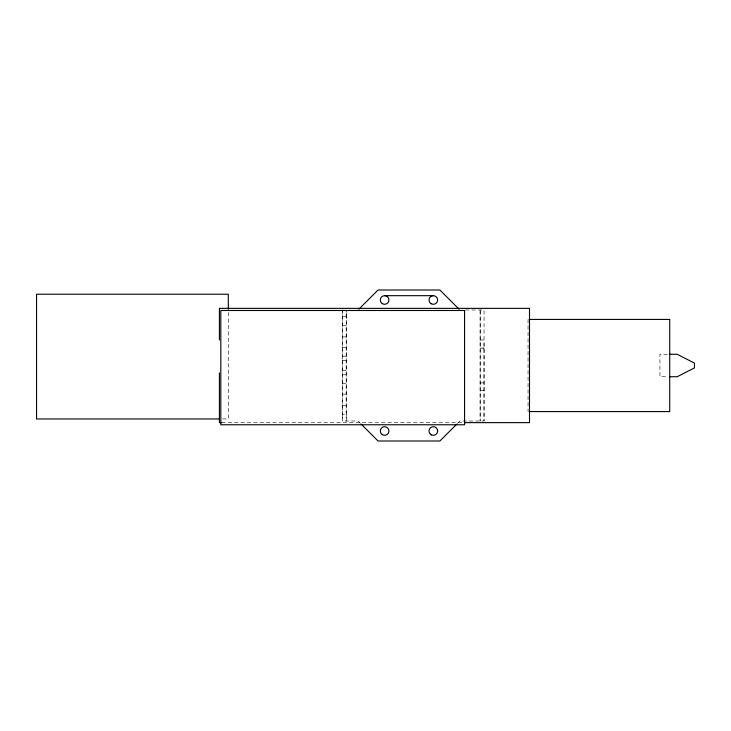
<?xml version="1.0" encoding="UTF-8"?>
<svg xmlns="http://www.w3.org/2000/svg" width="731" height="731" viewBox="0 0 731 731"><rect width="100%" height="100%" fill="white"/><g stroke="black" fill="none" stroke-linecap="round" stroke-linejoin="round"><path stroke-width="0.55" stroke-dasharray="3.65 2.74" d="M360.484 423.423L358.089 421.019L342.336 421.01L342.346 309.981M346.22 317.117L346.22 312.018M457.469 423.423L459.863 421.019L484.041 421.019L484.041 343.232M465.464 309.981L484.041 309.981L484.032 421.019M342.336 316.633L346.22 316.633M342.336 325.396L346.22 325.396M342.336 336.9L346.22 336.9M480.157 339.979L484.041 339.979M342.336 347.28L346.22 347.28M667.485 354.27L659.938 354.27L659.938 376.73L667.485 376.73M342.336 356.171L346.22 356.171M342.336 360.31L346.22 360.31M342.336 370.69L346.22 370.69M342.336 374.829L346.22 374.829M480.157 382.907L484.041 382.907M342.336 383.72L346.22 383.72M342.336 394.1L346.22 394.1M342.336 405.604L346.22 405.614M222.599 418.964L228.3 418.964L228.3 312.493M221.685 422.637L463.372 422.637M484.041 390.665L480.157 390.665M528.047 319.42L528.047 411.58M346.22 414.568L346.22 421.01L346.229 309.981L346.22 414.367L342.336 414.367L342.336 311.36M342.336 414.568L342.336 421.01M480.157 309.981L480.139 421.019L480.157 309.981M484.041 348.084L480.157 348.093L484.041 348.093"/><path stroke-width="1.1" d="M358.884 309.176L378.055 290.006L439.898 290.006L459.068 309.176M456.674 424.218L439.898 440.994L378.055 440.994L361.278 424.218M384.725 295.671L433.428 295.671M529.18 319.42L669.724 319.42L669.724 411.58L529.18 411.58M669.642 354.27L677.198 354.27L694.45 363.097L694.45 367.903L677.198 376.73L669.642 376.73M219.172 418.964L36.55 418.964L36.55 294.218L228.3 294.218L228.3 309.167M221.685 422.637L219.41 422.637L219.41 372.856M464.514 422.637L529.5 422.637L529.5 308.363L219.41 308.363L219.41 340.043M431.354 434.854L430.468 434.241M437.449 429.737L437.641 431.007A4.322 4.322 0 0 1 431.162 434.744A4.322 4.322 0 0 1 431.162 427.269A4.322 4.322 0 0 1 437.641 431.007M464.569 310.492L220.817 310.492L220.817 424.766L464.569 424.766L464.569 310.492M382.276 303.621A4.322 4.322 0 0 0 388.929 300.203A4.322 4.322 0 0 0 382.651 296.146A4.322 4.322 0 0 0 382.276 303.621M431.162 303.73A4.322 4.322 0 0 0 437.641 299.993A4.322 4.322 0 0 0 431.162 296.256A4.322 4.322 0 0 0 431.162 303.73M382.276 434.634A4.322 4.322 0 0 0 388.929 431.226A4.322 4.322 0 0 0 382.651 427.169A4.322 4.322 0 0 0 382.276 434.634"/></g></svg>
